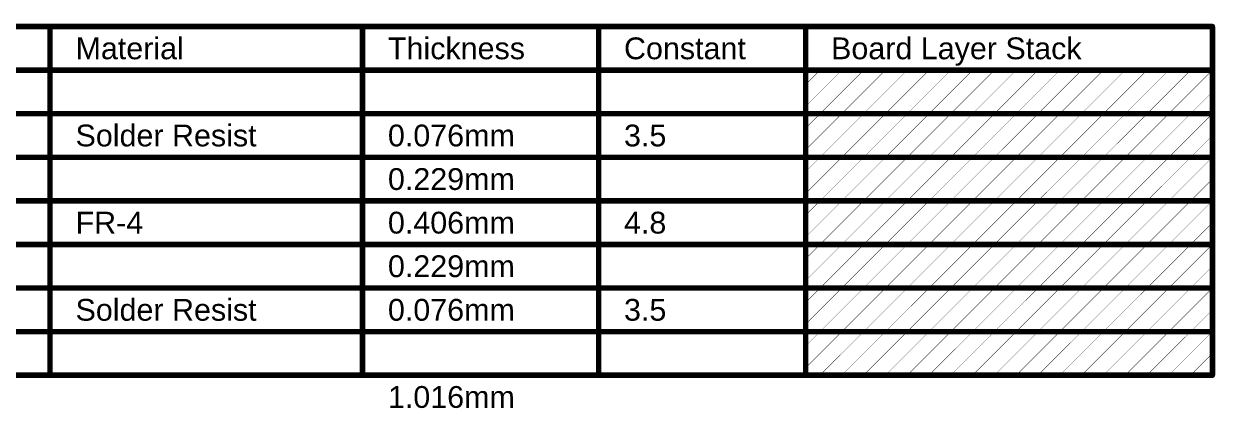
# Model space of a CAD drawing. Header units: millimetres. Extents: x -0.08 to 6.4, y -0.08 to 2.27.
# Drawn here: x 3.124 to 6.403, y 1.208 to 2.267 of the extents above; entities that cross this region are included whole.
import ezdxf

# ---------------------------------------------------------------- set-up
doc = ezdxf.new("R2010")
doc.units = ezdxf.units.MM
doc.header["$MEASUREMENT"] = 0
doc.layers.add('Mechanical1', color=6, linetype='Continuous')
doc.styles.add('Arial', font='', dxfattribs={"height": 0.2})
doc.styles.get('Arial').set_extended_font_data('Arial')

msp = doc.modelspace()

# ---------------------------------------------------------------- linework, layer by layer
at = {"layer": 'Mechanical1'}
for points, const_width in [([(1.8571, 2.259), (6.3959, 2.259)], 0.015), ([(3.1967, 1.299), (3.1967, 2.259)], 0.015), ([(4.0565, 1.299), (4.0565, 2.259)], 0.015), ([(4.7063, 1.299), (4.7063, 2.259)], 0.015), ([(5.2762, 1.299), (5.2762, 2.259)], 0.015), ([(6.3959, 1.299), (6.3959, 2.259)], 0.015), ([(1.8571, 2.139), (6.3959, 2.139)], 0.015), ([(5.2762, 2.0393), (5.3759, 2.139)], 0.001), ([(5.2762, 2.0993), (5.3159, 2.139)], 0.001), ([(5.3159, 2.019), (5.4359, 2.139)], 0.001), ([(5.3759, 2.019), (5.4959, 2.139)], 0.001), ([(5.4359, 2.019), (5.5559, 2.139)], 0.001), ([(5.4959, 2.019), (5.6159, 2.139)], 0.001), ([(5.5559, 2.019), (5.6759, 2.139)], 0.001), ([(5.6159, 2.019), (5.7359, 2.139)], 0.001), ([(5.6759, 2.019), (5.7959, 2.139)], 0.001), ([(5.7359, 2.019), (5.8559, 2.139)], 0.001), ([(5.7959, 2.019), (5.9159, 2.139)], 0.001), ([(5.8559, 2.019), (5.9759, 2.139)], 0.001), ([(5.9159, 2.019), (6.0359, 2.139)], 0.001), ([(5.9759, 2.019), (6.0959, 2.139)], 0.001), ([(6.0359, 2.019), (6.1559, 2.139)], 0.001), ([(6.0959, 2.019), (6.2159, 2.139)], 0.001), ([(6.1559, 2.019), (6.2759, 2.139)], 0.001), ([(6.2159, 2.019), (6.3359, 2.139)], 0.001), ([(6.2759, 2.019), (6.3959, 2.139)], 0.001), ([(6.3359, 2.019), (6.3959, 2.079)], 0.001), ([(2.267, 2.019), (3.1967, 2.019)], 0.015), ([(3.1967, 2.019), (4.0565, 2.019)], 0.015), ([(4.0565, 2.019), (4.7063, 2.019)], 0.015), ([(4.7063, 2.019), (5.2762, 2.019)], 0.015), ([(5.2762, 2.019), (6.3959, 2.019)], 0.015), ([(5.2762, 1.9193), (5.3759, 2.019)], 0.001), ([(5.2762, 1.9793), (5.3159, 2.019)], 0.001), ([(5.3159, 1.899), (5.4359, 2.019)], 0.001), ([(5.3759, 1.899), (5.4959, 2.019)], 0.001), ([(5.4359, 1.899), (5.5559, 2.019)], 0.001), ([(5.4959, 1.899), (5.6159, 2.019)], 0.001), ([(5.5559, 1.899), (5.6759, 2.019)], 0.001), ([(5.6159, 1.899), (5.7359, 2.019)], 0.001), ([(5.6759, 1.899), (5.7959, 2.019)], 0.001), ([(5.7359, 1.899), (5.8559, 2.019)], 0.001), ([(5.7959, 1.899), (5.9159, 2.019)], 0.001), ([(5.8559, 1.899), (5.9759, 2.019)], 0.001), ([(5.9159, 1.899), (6.0359, 2.019)], 0.001), ([(5.9759, 1.899), (6.0959, 2.019)], 0.001), ([(6.0359, 1.899), (6.1559, 2.019)], 0.001), ([(6.0959, 1.899), (6.2159, 2.019)], 0.001), ([(6.1559, 1.899), (6.2759, 2.019)], 0.001), ([(6.2159, 1.899), (6.3359, 2.019)], 0.001), ([(6.2759, 1.899), (6.3959, 2.019)], 0.001), ([(6.3359, 1.899), (6.3959, 1.959)], 0.001), ([(2.267, 1.899), (3.1967, 1.899)], 0.015), ([(3.1967, 1.899), (4.0565, 1.899)], 0.015), ([(4.0565, 1.899), (4.7063, 1.899)], 0.015), ([(4.7063, 1.899), (5.2762, 1.899)], 0.015), ([(5.2762, 1.899), (6.3959, 1.899)], 0.015), ([(5.2762, 1.7993), (5.3759, 1.899)], 0.001), ([(5.2762, 1.8593), (5.3159, 1.899)], 0.001), ([(5.3159, 1.779), (5.4359, 1.899)], 0.001), ([(5.3759, 1.779), (5.4959, 1.899)], 0.001), ([(5.4359, 1.779), (5.5559, 1.899)], 0.001), ([(5.4959, 1.779), (5.6159, 1.899)], 0.001), ([(5.5559, 1.779), (5.6759, 1.899)], 0.001), ([(5.6159, 1.779), (5.7359, 1.899)], 0.001), ([(5.6759, 1.779), (5.7959, 1.899)], 0.001), ([(5.7359, 1.779), (5.8559, 1.899)], 0.001), ([(5.7959, 1.779), (5.9159, 1.899)], 0.001), ([(5.8559, 1.779), (5.9759, 1.899)], 0.001), ([(5.9159, 1.779), (6.0359, 1.899)], 0.001), ([(5.9759, 1.779), (6.0959, 1.899)], 0.001), ([(6.0359, 1.779), (6.1559, 1.899)], 0.001), ([(6.0959, 1.779), (6.2159, 1.899)], 0.001), ([(6.1559, 1.779), (6.2759, 1.899)], 0.001), ([(6.2159, 1.779), (6.3359, 1.899)], 0.001), ([(6.2759, 1.779), (6.3959, 1.899)], 0.001), ([(6.3359, 1.779), (6.3959, 1.839)], 0.001), ([(2.267, 1.779), (3.1967, 1.779)], 0.015), ([(3.1967, 1.779), (4.0565, 1.779)], 0.015), ([(4.0565, 1.779), (4.7063, 1.779)], 0.015), ([(4.7063, 1.779), (5.2762, 1.779)], 0.015), ([(5.2762, 1.779), (6.3959, 1.779)], 0.015), ([(5.2762, 1.6793), (5.3759, 1.779)], 0.001), ([(5.2762, 1.7393), (5.3159, 1.779)], 0.001), ([(5.3159, 1.659), (5.4359, 1.779)], 0.001), ([(5.3759, 1.659), (5.4959, 1.779)], 0.001), ([(5.4359, 1.659), (5.5559, 1.779)], 0.001), ([(5.4959, 1.659), (5.6159, 1.779)], 0.001), ([(5.5559, 1.659), (5.6759, 1.779)], 0.001), ([(5.6159, 1.659), (5.7359, 1.779)], 0.001), ([(5.6759, 1.659), (5.7959, 1.779)], 0.001), ([(5.7359, 1.659), (5.8559, 1.779)], 0.001), ([(5.7959, 1.659), (5.9159, 1.779)], 0.001), ([(5.8559, 1.659), (5.9759, 1.779)], 0.001), ([(5.9159, 1.659), (6.0359, 1.779)], 0.001), ([(5.9759, 1.659), (6.0959, 1.779)], 0.001), ([(6.0359, 1.659), (6.1559, 1.779)], 0.001), ([(6.0959, 1.659), (6.2159, 1.779)], 0.001), ([(6.1559, 1.659), (6.2759, 1.779)], 0.001), ([(6.2159, 1.659), (6.3359, 1.779)], 0.001), ([(6.2759, 1.659), (6.3959, 1.779)], 0.001), ([(6.3359, 1.659), (6.3959, 1.719)], 0.001), ([(2.267, 1.659), (3.1967, 1.659)], 0.015), ([(3.1967, 1.659), (4.0565, 1.659)], 0.015), ([(4.0565, 1.659), (4.7063, 1.659)], 0.015), ([(4.7063, 1.659), (5.2762, 1.659)], 0.015), ([(5.2762, 1.659), (6.3959, 1.659)], 0.015), ([(5.2762, 1.5593), (5.3759, 1.659)], 0.001), ([(5.2762, 1.6193), (5.3159, 1.659)], 0.001), ([(5.3159, 1.539), (5.4359, 1.659)], 0.001), ([(5.3759, 1.539), (5.4959, 1.659)], 0.001), ([(5.4359, 1.539), (5.5559, 1.659)], 0.001), ([(5.4959, 1.539), (5.6159, 1.659)], 0.001), ([(5.5559, 1.539), (5.6759, 1.659)], 0.001), ([(5.6159, 1.539), (5.7359, 1.659)], 0.001), ([(5.6759, 1.539), (5.7959, 1.659)], 0.001), ([(5.7359, 1.539), (5.8559, 1.659)], 0.001), ([(5.7959, 1.539), (5.9159, 1.659)], 0.001), ([(5.8559, 1.539), (5.9759, 1.659)], 0.001), ([(5.9159, 1.539), (6.0359, 1.659)], 0.001), ([(5.9759, 1.539), (6.0959, 1.659)], 0.001), ([(6.0359, 1.539), (6.1559, 1.659)], 0.001), ([(6.0959, 1.539), (6.2159, 1.659)], 0.001), ([(6.1559, 1.539), (6.2759, 1.659)], 0.001), ([(6.2159, 1.539), (6.3359, 1.659)], 0.001), ([(6.2759, 1.539), (6.3959, 1.659)], 0.001), ([(6.3359, 1.539), (6.3959, 1.599)], 0.001), ([(2.267, 1.539), (3.1967, 1.539)], 0.015), ([(3.1967, 1.539), (4.0565, 1.539)], 0.015), ([(4.0565, 1.539), (4.7063, 1.539)], 0.015), ([(4.7063, 1.539), (5.2762, 1.539)], 0.015), ([(5.2762, 1.539), (6.3959, 1.539)], 0.015), ([(5.2762, 1.4393), (5.3759, 1.539)], 0.001), ([(5.2762, 1.4993), (5.3159, 1.539)], 0.001), ([(5.3159, 1.419), (5.4359, 1.539)], 0.001), ([(5.3759, 1.419), (5.4959, 1.539)], 0.001), ([(5.4359, 1.419), (5.5559, 1.539)], 0.001), ([(5.4959, 1.419), (5.6159, 1.539)], 0.001), ([(5.5559, 1.419), (5.6759, 1.539)], 0.001), ([(5.6159, 1.419), (5.7359, 1.539)], 0.001), ([(5.6759, 1.419), (5.7959, 1.539)], 0.001), ([(5.7359, 1.419), (5.8559, 1.539)], 0.001), ([(5.7959, 1.419), (5.9159, 1.539)], 0.001), ([(5.8559, 1.419), (5.9759, 1.539)], 0.001), ([(5.9159, 1.419), (6.0359, 1.539)], 0.001), ([(5.9759, 1.419), (6.0959, 1.539)], 0.001), ([(6.0359, 1.419), (6.1559, 1.539)], 0.001), ([(6.0959, 1.419), (6.2159, 1.539)], 0.001), ([(6.1559, 1.419), (6.2759, 1.539)], 0.001), ([(6.2159, 1.419), (6.3359, 1.539)], 0.001), ([(6.2759, 1.419), (6.3959, 1.539)], 0.001), ([(6.3359, 1.419), (6.3959, 1.479)], 0.001), ([(2.267, 1.419), (3.1967, 1.419)], 0.015), ([(3.1967, 1.419), (4.0565, 1.419)], 0.015), ([(4.0565, 1.419), (4.7063, 1.419)], 0.015), ([(4.7063, 1.419), (5.2762, 1.419)], 0.015), ([(5.2762, 1.419), (6.3959, 1.419)], 0.015), ([(5.2762, 1.3193), (5.3759, 1.419)], 0.001), ([(5.2762, 1.3793), (5.3159, 1.419)], 0.001), ([(5.3159, 1.299), (5.4359, 1.419)], 0.001), ([(5.3759, 1.299), (5.4959, 1.419)], 0.001), ([(5.4359, 1.299), (5.5559, 1.419)], 0.001), ([(5.4959, 1.299), (5.6159, 1.419)], 0.001), ([(5.5559, 1.299), (5.6759, 1.419)], 0.001), ([(5.6159, 1.299), (5.7359, 1.419)], 0.001), ([(5.6759, 1.299), (5.7959, 1.419)], 0.001), ([(5.7359, 1.299), (5.8559, 1.419)], 0.001), ([(5.7959, 1.299), (5.9159, 1.419)], 0.001), ([(5.8559, 1.299), (5.9759, 1.419)], 0.001), ([(5.9159, 1.299), (6.0359, 1.419)], 0.001), ([(5.9759, 1.299), (6.0959, 1.419)], 0.001), ([(6.0359, 1.299), (6.1559, 1.419)], 0.001), ([(6.0959, 1.299), (6.2159, 1.419)], 0.001), ([(6.1559, 1.299), (6.2759, 1.419)], 0.001), ([(6.2159, 1.299), (6.3359, 1.419)], 0.001), ([(6.2759, 1.299), (6.3959, 1.419)], 0.001), ([(6.3359, 1.299), (6.3959, 1.359)], 0.001), ([(2.267, 1.299), (3.1967, 1.299)], 0.015), ([(3.1967, 1.299), (4.0565, 1.299)], 0.015), ([(4.0565, 1.299), (4.7063, 1.299)], 0.015), ([(4.7063, 1.299), (5.2762, 1.299)], 0.015), ([(5.2762, 1.299), (6.3959, 1.299)], 0.015)]:
    msp.add_lwpolyline(points, dxfattribs=dict(at, const_width=const_width))
for points, const_width in [([(3.193, 2.259, 1), (3.2005, 2.259, 1)], 0.0075), ([(4.0528, 2.259, 1), (4.0603, 2.259, 1)], 0.0075), ([(4.7026, 2.259, 1), (4.7101, 2.259, 1)], 0.0075), ([(5.2725, 2.259, 1), (5.28, 2.259, 1)], 0.0075), ([(6.3921, 2.259, 1), (6.3996, 2.259, 1)], 0.0075), ([(6.3921, 2.259, 1), (6.3996, 2.259, 1)], 0.0075), ([(5.3156, 2.139, 1), (5.3161, 2.139, 1)], 0.0005), ([(5.3756, 2.139, 1), (5.3761, 2.139, 1)], 0.0005), ([(5.4356, 2.139, 1), (5.4361, 2.139, 1)], 0.0005), ([(5.4956, 2.139, 1), (5.4961, 2.139, 1)], 0.0005), ([(5.5556, 2.139, 1), (5.5561, 2.139, 1)], 0.0005), ([(5.6156, 2.139, 1), (5.6161, 2.139, 1)], 0.0005), ([(5.6756, 2.139, 1), (5.6761, 2.139, 1)], 0.0005), ([(5.7356, 2.139, 1), (5.7361, 2.139, 1)], 0.0005), ([(5.7956, 2.139, 1), (5.7961, 2.139, 1)], 0.0005), ([(5.8556, 2.139, 1), (5.8561, 2.139, 1)], 0.0005), ([(5.9156, 2.139, 1), (5.9161, 2.139, 1)], 0.0005), ([(5.9756, 2.139, 1), (5.9761, 2.139, 1)], 0.0005), ([(6.0356, 2.139, 1), (6.0361, 2.139, 1)], 0.0005), ([(6.0956, 2.139, 1), (6.0961, 2.139, 1)], 0.0005), ([(6.1556, 2.139, 1), (6.1561, 2.139, 1)], 0.0005), ([(6.2156, 2.139, 1), (6.2161, 2.139, 1)], 0.0005), ([(6.2756, 2.139, 1), (6.2761, 2.139, 1)], 0.0005), ([(6.3356, 2.139, 1), (6.3361, 2.139, 1)], 0.0005), ([(6.3921, 2.139, 1), (6.3996, 2.139, 1)], 0.0075), ([(6.3956, 2.139, 1), (6.3961, 2.139, 1)], 0.0005), ([(5.276, 2.0993, 1), (5.2765, 2.0993, 1)], 0.0005), ([(6.3956, 2.079, 1), (6.3961, 2.079, 1)], 0.0005), ([(5.276, 2.0393, 1), (5.2765, 2.0393, 1)], 0.0005), ([(3.193, 2.019, 1), (3.2005, 2.019, 1)], 0.0075), ([(3.193, 2.019, 1), (3.2005, 2.019, 1)], 0.0075), ([(4.0528, 2.019, 1), (4.0603, 2.019, 1)], 0.0075), ([(4.0528, 2.019, 1), (4.0603, 2.019, 1)], 0.0075), ([(4.7026, 2.019, 1), (4.7101, 2.019, 1)], 0.0075), ([(4.7026, 2.019, 1), (4.7101, 2.019, 1)], 0.0075), ([(5.2725, 2.019, 1), (5.28, 2.019, 1)], 0.0075), ([(5.2725, 2.019, 1), (5.28, 2.019, 1)], 0.0075), ([(5.3156, 2.019, 1), (5.3161, 2.019, 1)], 0.0005), ([(5.3156, 2.019, 1), (5.3161, 2.019, 1)], 0.0005), ([(5.3756, 2.019, 1), (5.3761, 2.019, 1)], 0.0005), ([(5.3756, 2.019, 1), (5.3761, 2.019, 1)], 0.0005), ([(5.4356, 2.019, 1), (5.4361, 2.019, 1)], 0.0005), ([(5.4356, 2.019, 1), (5.4361, 2.019, 1)], 0.0005), ([(5.4956, 2.019, 1), (5.4961, 2.019, 1)], 0.0005), ([(5.4956, 2.019, 1), (5.4961, 2.019, 1)], 0.0005), ([(5.5556, 2.019, 1), (5.5561, 2.019, 1)], 0.0005), ([(5.5556, 2.019, 1), (5.5561, 2.019, 1)], 0.0005), ([(5.6156, 2.019, 1), (5.6161, 2.019, 1)], 0.0005), ([(5.6156, 2.019, 1), (5.6161, 2.019, 1)], 0.0005), ([(5.6756, 2.019, 1), (5.6761, 2.019, 1)], 0.0005), ([(5.6756, 2.019, 1), (5.6761, 2.019, 1)], 0.0005), ([(5.7356, 2.019, 1), (5.7361, 2.019, 1)], 0.0005), ([(5.7356, 2.019, 1), (5.7361, 2.019, 1)], 0.0005), ([(5.7956, 2.019, 1), (5.7961, 2.019, 1)], 0.0005), ([(5.7956, 2.019, 1), (5.7961, 2.019, 1)], 0.0005), ([(5.8556, 2.019, 1), (5.8561, 2.019, 1)], 0.0005), ([(5.8556, 2.019, 1), (5.8561, 2.019, 1)], 0.0005), ([(5.9156, 2.019, 1), (5.9161, 2.019, 1)], 0.0005), ([(5.9156, 2.019, 1), (5.9161, 2.019, 1)], 0.0005), ([(5.9756, 2.019, 1), (5.9761, 2.019, 1)], 0.0005), ([(5.9756, 2.019, 1), (5.9761, 2.019, 1)], 0.0005), ([(6.0356, 2.019, 1), (6.0361, 2.019, 1)], 0.0005), ([(6.0356, 2.019, 1), (6.0361, 2.019, 1)], 0.0005), ([(6.0956, 2.019, 1), (6.0961, 2.019, 1)], 0.0005), ([(6.0956, 2.019, 1), (6.0961, 2.019, 1)], 0.0005), ([(6.1556, 2.019, 1), (6.1561, 2.019, 1)], 0.0005), ([(6.1556, 2.019, 1), (6.1561, 2.019, 1)], 0.0005), ([(6.2156, 2.019, 1), (6.2161, 2.019, 1)], 0.0005), ([(6.2156, 2.019, 1), (6.2161, 2.019, 1)], 0.0005), ([(6.2756, 2.019, 1), (6.2761, 2.019, 1)], 0.0005), ([(6.2756, 2.019, 1), (6.2761, 2.019, 1)], 0.0005), ([(6.3356, 2.019, 1), (6.3361, 2.019, 1)], 0.0005), ([(6.3356, 2.019, 1), (6.3361, 2.019, 1)], 0.0005), ([(6.3921, 2.019, 1), (6.3996, 2.019, 1)], 0.0075), ([(6.3956, 2.019, 1), (6.3961, 2.019, 1)], 0.0005), ([(5.276, 1.9793, 1), (5.2765, 1.9793, 1)], 0.0005), ([(6.3956, 1.959, 1), (6.3961, 1.959, 1)], 0.0005), ([(3.193, 1.899, 1), (3.2005, 1.899, 1)], 0.0075), ([(3.193, 1.899, 1), (3.2005, 1.899, 1)], 0.0075), ([(4.0528, 1.899, 1), (4.0603, 1.899, 1)], 0.0075), ([(4.0528, 1.899, 1), (4.0603, 1.899, 1)], 0.0075), ([(4.7026, 1.899, 1), (4.7101, 1.899, 1)], 0.0075), ([(4.7026, 1.899, 1), (4.7101, 1.899, 1)], 0.0075), ([(5.2725, 1.899, 1), (5.28, 1.899, 1)], 0.0075), ([(5.2725, 1.899, 1), (5.28, 1.899, 1)], 0.0075), ([(5.276, 1.9193, 1), (5.2765, 1.9193, 1)], 0.0005), ([(6.3921, 1.899, 1), (6.3996, 1.899, 1)], 0.0075), ([(5.3156, 1.899, 1), (5.3161, 1.899, 1)], 0.0005), ([(5.3156, 1.899, 1), (5.3161, 1.899, 1)], 0.0005), ([(5.3756, 1.899, 1), (5.3761, 1.899, 1)], 0.0005), ([(5.3756, 1.899, 1), (5.3761, 1.899, 1)], 0.0005), ([(5.4356, 1.899, 1), (5.4361, 1.899, 1)], 0.0005), ([(5.4356, 1.899, 1), (5.4361, 1.899, 1)], 0.0005), ([(5.4956, 1.899, 1), (5.4961, 1.899, 1)], 0.0005), ([(5.4956, 1.899, 1), (5.4961, 1.899, 1)], 0.0005), ([(5.5556, 1.899, 1), (5.5561, 1.899, 1)], 0.0005), ([(5.5556, 1.899, 1), (5.5561, 1.899, 1)], 0.0005), ([(5.6156, 1.899, 1), (5.6161, 1.899, 1)], 0.0005), ([(5.6156, 1.899, 1), (5.6161, 1.899, 1)], 0.0005), ([(5.6756, 1.899, 1), (5.6761, 1.899, 1)], 0.0005), ([(5.6756, 1.899, 1), (5.6761, 1.899, 1)], 0.0005), ([(5.7356, 1.899, 1), (5.7361, 1.899, 1)], 0.0005), ([(5.7356, 1.899, 1), (5.7361, 1.899, 1)], 0.0005), ([(5.7956, 1.899, 1), (5.7961, 1.899, 1)], 0.0005), ([(5.7956, 1.899, 1), (5.7961, 1.899, 1)], 0.0005), ([(5.8556, 1.899, 1), (5.8561, 1.899, 1)], 0.0005), ([(5.8556, 1.899, 1), (5.8561, 1.899, 1)], 0.0005), ([(5.9156, 1.899, 1), (5.9161, 1.899, 1)], 0.0005), ([(5.9156, 1.899, 1), (5.9161, 1.899, 1)], 0.0005), ([(5.9756, 1.899, 1), (5.9761, 1.899, 1)], 0.0005), ([(5.9756, 1.899, 1), (5.9761, 1.899, 1)], 0.0005), ([(6.0356, 1.899, 1), (6.0361, 1.899, 1)], 0.0005), ([(6.0356, 1.899, 1), (6.0361, 1.899, 1)], 0.0005), ([(6.0956, 1.899, 1), (6.0961, 1.899, 1)], 0.0005), ([(6.0956, 1.899, 1), (6.0961, 1.899, 1)], 0.0005), ([(6.1556, 1.899, 1), (6.1561, 1.899, 1)], 0.0005), ([(6.1556, 1.899, 1), (6.1561, 1.899, 1)], 0.0005), ([(6.2156, 1.899, 1), (6.2161, 1.899, 1)], 0.0005), ([(6.2156, 1.899, 1), (6.2161, 1.899, 1)], 0.0005), ([(6.2756, 1.899, 1), (6.2761, 1.899, 1)], 0.0005), ([(6.2756, 1.899, 1), (6.2761, 1.899, 1)], 0.0005), ([(6.3356, 1.899, 1), (6.3361, 1.899, 1)], 0.0005), ([(6.3356, 1.899, 1), (6.3361, 1.899, 1)], 0.0005), ([(6.3956, 1.899, 1), (6.3961, 1.899, 1)], 0.0005), ([(5.276, 1.8593, 1), (5.2765, 1.8593, 1)], 0.0005), ([(6.3956, 1.839, 1), (6.3961, 1.839, 1)], 0.0005), ([(3.193, 1.779, 1), (3.2005, 1.779, 1)], 0.0075), ([(3.193, 1.779, 1), (3.2005, 1.779, 1)], 0.0075), ([(4.0528, 1.779, 1), (4.0603, 1.779, 1)], 0.0075), ([(4.0528, 1.779, 1), (4.0603, 1.779, 1)], 0.0075), ([(4.7026, 1.779, 1), (4.7101, 1.779, 1)], 0.0075), ([(4.7026, 1.779, 1), (4.7101, 1.779, 1)], 0.0075), ([(5.2725, 1.779, 1), (5.28, 1.779, 1)], 0.0075), ([(5.2725, 1.779, 1), (5.28, 1.779, 1)], 0.0075), ([(5.276, 1.7993, 1), (5.2765, 1.7993, 1)], 0.0005), ([(5.3156, 1.779, 1), (5.3161, 1.779, 1)], 0.0005), ([(5.3156, 1.779, 1), (5.3161, 1.779, 1)], 0.0005), ([(5.3756, 1.779, 1), (5.3761, 1.779, 1)], 0.0005), ([(5.3756, 1.779, 1), (5.3761, 1.779, 1)], 0.0005), ([(5.4356, 1.779, 1), (5.4361, 1.779, 1)], 0.0005), ([(5.4356, 1.779, 1), (5.4361, 1.779, 1)], 0.0005), ([(5.4956, 1.779, 1), (5.4961, 1.779, 1)], 0.0005), ([(5.4956, 1.779, 1), (5.4961, 1.779, 1)], 0.0005), ([(5.5556, 1.779, 1), (5.5561, 1.779, 1)], 0.0005), ([(5.5556, 1.779, 1), (5.5561, 1.779, 1)], 0.0005), ([(5.6156, 1.779, 1), (5.6161, 1.779, 1)], 0.0005), ([(5.6156, 1.779, 1), (5.6161, 1.779, 1)], 0.0005), ([(5.6756, 1.779, 1), (5.6761, 1.779, 1)], 0.0005), ([(5.6756, 1.779, 1), (5.6761, 1.779, 1)], 0.0005), ([(5.7356, 1.779, 1), (5.7361, 1.779, 1)], 0.0005), ([(5.7356, 1.779, 1), (5.7361, 1.779, 1)], 0.0005), ([(5.7956, 1.779, 1), (5.7961, 1.779, 1)], 0.0005), ([(5.7956, 1.779, 1), (5.7961, 1.779, 1)], 0.0005), ([(5.8556, 1.779, 1), (5.8561, 1.779, 1)], 0.0005), ([(5.8556, 1.779, 1), (5.8561, 1.779, 1)], 0.0005), ([(5.9156, 1.779, 1), (5.9161, 1.779, 1)], 0.0005), ([(5.9156, 1.779, 1), (5.9161, 1.779, 1)], 0.0005), ([(5.9756, 1.779, 1), (5.9761, 1.779, 1)], 0.0005), ([(5.9756, 1.779, 1), (5.9761, 1.779, 1)], 0.0005), ([(6.0356, 1.779, 1), (6.0361, 1.779, 1)], 0.0005), ([(6.0356, 1.779, 1), (6.0361, 1.779, 1)], 0.0005), ([(6.0956, 1.779, 1), (6.0961, 1.779, 1)], 0.0005), ([(6.0956, 1.779, 1), (6.0961, 1.779, 1)], 0.0005), ([(6.1556, 1.779, 1), (6.1561, 1.779, 1)], 0.0005), ([(6.1556, 1.779, 1), (6.1561, 1.779, 1)], 0.0005), ([(6.2156, 1.779, 1), (6.2161, 1.779, 1)], 0.0005), ([(6.2156, 1.779, 1), (6.2161, 1.779, 1)], 0.0005), ([(6.2756, 1.779, 1), (6.2761, 1.779, 1)], 0.0005), ([(6.2756, 1.779, 1), (6.2761, 1.779, 1)], 0.0005), ([(6.3356, 1.779, 1), (6.3361, 1.779, 1)], 0.0005), ([(6.3356, 1.779, 1), (6.3361, 1.779, 1)], 0.0005), ([(6.3921, 1.779, 1), (6.3996, 1.779, 1)], 0.0075), ([(6.3956, 1.779, 1), (6.3961, 1.779, 1)], 0.0005), ([(5.276, 1.7393, 1), (5.2765, 1.7393, 1)], 0.0005), ([(6.3956, 1.719, 1), (6.3961, 1.719, 1)], 0.0005), ([(5.276, 1.6793, 1), (5.2765, 1.6793, 1)], 0.0005), ([(3.193, 1.659, 1), (3.2005, 1.659, 1)], 0.0075), ([(3.193, 1.659, 1), (3.2005, 1.659, 1)], 0.0075), ([(4.0528, 1.659, 1), (4.0603, 1.659, 1)], 0.0075), ([(4.0528, 1.659, 1), (4.0603, 1.659, 1)], 0.0075), ([(4.7026, 1.659, 1), (4.7101, 1.659, 1)], 0.0075), ([(4.7026, 1.659, 1), (4.7101, 1.659, 1)], 0.0075), ([(5.2725, 1.659, 1), (5.28, 1.659, 1)], 0.0075), ([(5.2725, 1.659, 1), (5.28, 1.659, 1)], 0.0075), ([(5.3156, 1.659, 1), (5.3161, 1.659, 1)], 0.0005), ([(5.3156, 1.659, 1), (5.3161, 1.659, 1)], 0.0005), ([(5.3756, 1.659, 1), (5.3761, 1.659, 1)], 0.0005), ([(5.3756, 1.659, 1), (5.3761, 1.659, 1)], 0.0005), ([(5.4356, 1.659, 1), (5.4361, 1.659, 1)], 0.0005), ([(5.4356, 1.659, 1), (5.4361, 1.659, 1)], 0.0005), ([(5.4956, 1.659, 1), (5.4961, 1.659, 1)], 0.0005), ([(5.4956, 1.659, 1), (5.4961, 1.659, 1)], 0.0005), ([(5.5556, 1.659, 1), (5.5561, 1.659, 1)], 0.0005), ([(5.5556, 1.659, 1), (5.5561, 1.659, 1)], 0.0005), ([(5.6156, 1.659, 1), (5.6161, 1.659, 1)], 0.0005), ([(5.6156, 1.659, 1), (5.6161, 1.659, 1)], 0.0005), ([(5.6756, 1.659, 1), (5.6761, 1.659, 1)], 0.0005), ([(5.6756, 1.659, 1), (5.6761, 1.659, 1)], 0.0005), ([(5.7356, 1.659, 1), (5.7361, 1.659, 1)], 0.0005), ([(5.7356, 1.659, 1), (5.7361, 1.659, 1)], 0.0005), ([(5.7956, 1.659, 1), (5.7961, 1.659, 1)], 0.0005), ([(5.7956, 1.659, 1), (5.7961, 1.659, 1)], 0.0005), ([(5.8556, 1.659, 1), (5.8561, 1.659, 1)], 0.0005), ([(5.8556, 1.659, 1), (5.8561, 1.659, 1)], 0.0005), ([(5.9156, 1.659, 1), (5.9161, 1.659, 1)], 0.0005), ([(5.9156, 1.659, 1), (5.9161, 1.659, 1)], 0.0005), ([(5.9756, 1.659, 1), (5.9761, 1.659, 1)], 0.0005), ([(5.9756, 1.659, 1), (5.9761, 1.659, 1)], 0.0005), ([(6.0356, 1.659, 1), (6.0361, 1.659, 1)], 0.0005), ([(6.0356, 1.659, 1), (6.0361, 1.659, 1)], 0.0005), ([(6.0956, 1.659, 1), (6.0961, 1.659, 1)], 0.0005), ([(6.0956, 1.659, 1), (6.0961, 1.659, 1)], 0.0005), ([(6.1556, 1.659, 1), (6.1561, 1.659, 1)], 0.0005), ([(6.1556, 1.659, 1), (6.1561, 1.659, 1)], 0.0005), ([(6.2156, 1.659, 1), (6.2161, 1.659, 1)], 0.0005), ([(6.2156, 1.659, 1), (6.2161, 1.659, 1)], 0.0005), ([(6.2756, 1.659, 1), (6.2761, 1.659, 1)], 0.0005), ([(6.2756, 1.659, 1), (6.2761, 1.659, 1)], 0.0005), ([(6.3356, 1.659, 1), (6.3361, 1.659, 1)], 0.0005), ([(6.3356, 1.659, 1), (6.3361, 1.659, 1)], 0.0005), ([(6.3921, 1.659, 1), (6.3996, 1.659, 1)], 0.0075), ([(6.3956, 1.659, 1), (6.3961, 1.659, 1)], 0.0005), ([(5.276, 1.6193, 1), (5.2765, 1.6193, 1)], 0.0005), ([(6.3956, 1.599, 1), (6.3961, 1.599, 1)], 0.0005), ([(3.193, 1.539, 1), (3.2005, 1.539, 1)], 0.0075), ([(3.193, 1.539, 1), (3.2005, 1.539, 1)], 0.0075), ([(4.0528, 1.539, 1), (4.0603, 1.539, 1)], 0.0075), ([(4.0528, 1.539, 1), (4.0603, 1.539, 1)], 0.0075), ([(4.7026, 1.539, 1), (4.7101, 1.539, 1)], 0.0075), ([(4.7026, 1.539, 1), (4.7101, 1.539, 1)], 0.0075), ([(5.2725, 1.539, 1), (5.28, 1.539, 1)], 0.0075), ([(5.2725, 1.539, 1), (5.28, 1.539, 1)], 0.0075), ([(5.276, 1.5593, 1), (5.2765, 1.5593, 1)], 0.0005), ([(6.3921, 1.539, 1), (6.3996, 1.539, 1)], 0.0075), ([(5.3156, 1.539, 1), (5.3161, 1.539, 1)], 0.0005), ([(5.3156, 1.539, 1), (5.3161, 1.539, 1)], 0.0005), ([(5.3756, 1.539, 1), (5.3761, 1.539, 1)], 0.0005), ([(5.3756, 1.539, 1), (5.3761, 1.539, 1)], 0.0005), ([(5.4356, 1.539, 1), (5.4361, 1.539, 1)], 0.0005), ([(5.4356, 1.539, 1), (5.4361, 1.539, 1)], 0.0005), ([(5.4956, 1.539, 1), (5.4961, 1.539, 1)], 0.0005), ([(5.4956, 1.539, 1), (5.4961, 1.539, 1)], 0.0005), ([(5.5556, 1.539, 1), (5.5561, 1.539, 1)], 0.0005), ([(5.5556, 1.539, 1), (5.5561, 1.539, 1)], 0.0005), ([(5.6156, 1.539, 1), (5.6161, 1.539, 1)], 0.0005), ([(5.6156, 1.539, 1), (5.6161, 1.539, 1)], 0.0005), ([(5.6756, 1.539, 1), (5.6761, 1.539, 1)], 0.0005), ([(5.6756, 1.539, 1), (5.6761, 1.539, 1)], 0.0005), ([(5.7356, 1.539, 1), (5.7361, 1.539, 1)], 0.0005), ([(5.7356, 1.539, 1), (5.7361, 1.539, 1)], 0.0005), ([(5.7956, 1.539, 1), (5.7961, 1.539, 1)], 0.0005), ([(5.7956, 1.539, 1), (5.7961, 1.539, 1)], 0.0005), ([(5.8556, 1.539, 1), (5.8561, 1.539, 1)], 0.0005), ([(5.8556, 1.539, 1), (5.8561, 1.539, 1)], 0.0005), ([(5.9156, 1.539, 1), (5.9161, 1.539, 1)], 0.0005), ([(5.9156, 1.539, 1), (5.9161, 1.539, 1)], 0.0005), ([(5.9756, 1.539, 1), (5.9761, 1.539, 1)], 0.0005), ([(5.9756, 1.539, 1), (5.9761, 1.539, 1)], 0.0005), ([(6.0356, 1.539, 1), (6.0361, 1.539, 1)], 0.0005), ([(6.0356, 1.539, 1), (6.0361, 1.539, 1)], 0.0005), ([(6.0956, 1.539, 1), (6.0961, 1.539, 1)], 0.0005), ([(6.0956, 1.539, 1), (6.0961, 1.539, 1)], 0.0005), ([(6.1556, 1.539, 1), (6.1561, 1.539, 1)], 0.0005), ([(6.1556, 1.539, 1), (6.1561, 1.539, 1)], 0.0005), ([(6.2156, 1.539, 1), (6.2161, 1.539, 1)], 0.0005), ([(6.2156, 1.539, 1), (6.2161, 1.539, 1)], 0.0005), ([(6.2756, 1.539, 1), (6.2761, 1.539, 1)], 0.0005), ([(6.2756, 1.539, 1), (6.2761, 1.539, 1)], 0.0005), ([(6.3356, 1.539, 1), (6.3361, 1.539, 1)], 0.0005), ([(6.3356, 1.539, 1), (6.3361, 1.539, 1)], 0.0005), ([(6.3956, 1.539, 1), (6.3961, 1.539, 1)], 0.0005), ([(5.276, 1.4993, 1), (5.2765, 1.4993, 1)], 0.0005), ([(6.3956, 1.479, 1), (6.3961, 1.479, 1)], 0.0005), ([(3.193, 1.419, 1), (3.2005, 1.419, 1)], 0.0075), ([(3.193, 1.419, 1), (3.2005, 1.419, 1)], 0.0075), ([(4.0528, 1.419, 1), (4.0603, 1.419, 1)], 0.0075), ([(4.0528, 1.419, 1), (4.0603, 1.419, 1)], 0.0075), ([(4.7026, 1.419, 1), (4.7101, 1.419, 1)], 0.0075), ([(4.7026, 1.419, 1), (4.7101, 1.419, 1)], 0.0075), ([(5.2725, 1.419, 1), (5.28, 1.419, 1)], 0.0075), ([(5.2725, 1.419, 1), (5.28, 1.419, 1)], 0.0075), ([(5.276, 1.4393, 1), (5.2765, 1.4393, 1)], 0.0005), ([(5.3156, 1.419, 1), (5.3161, 1.419, 1)], 0.0005), ([(5.3156, 1.419, 1), (5.3161, 1.419, 1)], 0.0005), ([(5.3756, 1.419, 1), (5.3761, 1.419, 1)], 0.0005), ([(5.3756, 1.419, 1), (5.3761, 1.419, 1)], 0.0005), ([(5.4356, 1.419, 1), (5.4361, 1.419, 1)], 0.0005), ([(5.4356, 1.419, 1), (5.4361, 1.419, 1)], 0.0005), ([(5.4956, 1.419, 1), (5.4961, 1.419, 1)], 0.0005), ([(5.4956, 1.419, 1), (5.4961, 1.419, 1)], 0.0005), ([(5.5556, 1.419, 1), (5.5561, 1.419, 1)], 0.0005), ([(5.5556, 1.419, 1), (5.5561, 1.419, 1)], 0.0005), ([(5.6156, 1.419, 1), (5.6161, 1.419, 1)], 0.0005), ([(5.6156, 1.419, 1), (5.6161, 1.419, 1)], 0.0005), ([(5.6756, 1.419, 1), (5.6761, 1.419, 1)], 0.0005), ([(5.6756, 1.419, 1), (5.6761, 1.419, 1)], 0.0005), ([(5.7356, 1.419, 1), (5.7361, 1.419, 1)], 0.0005), ([(5.7356, 1.419, 1), (5.7361, 1.419, 1)], 0.0005), ([(5.7956, 1.419, 1), (5.7961, 1.419, 1)], 0.0005), ([(5.7956, 1.419, 1), (5.7961, 1.419, 1)], 0.0005), ([(5.8556, 1.419, 1), (5.8561, 1.419, 1)], 0.0005), ([(5.8556, 1.419, 1), (5.8561, 1.419, 1)], 0.0005), ([(5.9156, 1.419, 1), (5.9161, 1.419, 1)], 0.0005), ([(5.9156, 1.419, 1), (5.9161, 1.419, 1)], 0.0005), ([(5.9756, 1.419, 1), (5.9761, 1.419, 1)], 0.0005), ([(5.9756, 1.419, 1), (5.9761, 1.419, 1)], 0.0005), ([(6.0356, 1.419, 1), (6.0361, 1.419, 1)], 0.0005), ([(6.0356, 1.419, 1), (6.0361, 1.419, 1)], 0.0005), ([(6.0956, 1.419, 1), (6.0961, 1.419, 1)], 0.0005), ([(6.0956, 1.419, 1), (6.0961, 1.419, 1)], 0.0005), ([(6.1556, 1.419, 1), (6.1561, 1.419, 1)], 0.0005), ([(6.1556, 1.419, 1), (6.1561, 1.419, 1)], 0.0005), ([(6.2156, 1.419, 1), (6.2161, 1.419, 1)], 0.0005), ([(6.2156, 1.419, 1), (6.2161, 1.419, 1)], 0.0005), ([(6.2756, 1.419, 1), (6.2761, 1.419, 1)], 0.0005), ([(6.2756, 1.419, 1), (6.2761, 1.419, 1)], 0.0005), ([(6.3356, 1.419, 1), (6.3361, 1.419, 1)], 0.0005), ([(6.3356, 1.419, 1), (6.3361, 1.419, 1)], 0.0005), ([(6.3921, 1.419, 1), (6.3996, 1.419, 1)], 0.0075), ([(6.3956, 1.419, 1), (6.3961, 1.419, 1)], 0.0005), ([(5.276, 1.3793, 1), (5.2765, 1.3793, 1)], 0.0005), ([(6.3956, 1.359, 1), (6.3961, 1.359, 1)], 0.0005), ([(5.276, 1.3193, 1), (5.2765, 1.3193, 1)], 0.0005), ([(3.193, 1.299, 1), (3.2005, 1.299, 1)], 0.0075), ([(3.193, 1.299, 1), (3.2005, 1.299, 1)], 0.0075), ([(3.193, 1.299, 1), (3.2005, 1.299, 1)], 0.0075), ([(4.0528, 1.299, 1), (4.0603, 1.299, 1)], 0.0075), ([(4.0528, 1.299, 1), (4.0603, 1.299, 1)], 0.0075), ([(4.0528, 1.299, 1), (4.0603, 1.299, 1)], 0.0075), ([(4.7026, 1.299, 1), (4.7101, 1.299, 1)], 0.0075), ([(4.7026, 1.299, 1), (4.7101, 1.299, 1)], 0.0075), ([(4.7026, 1.299, 1), (4.7101, 1.299, 1)], 0.0075), ([(5.2725, 1.299, 1), (5.28, 1.299, 1)], 0.0075), ([(5.2725, 1.299, 1), (5.28, 1.299, 1)], 0.0075), ([(5.2725, 1.299, 1), (5.28, 1.299, 1)], 0.0075), ([(5.3156, 1.299, 1), (5.3161, 1.299, 1)], 0.0005), ([(5.3756, 1.299, 1), (5.3761, 1.299, 1)], 0.0005), ([(5.4356, 1.299, 1), (5.4361, 1.299, 1)], 0.0005), ([(5.4956, 1.299, 1), (5.4961, 1.299, 1)], 0.0005), ([(5.5556, 1.299, 1), (5.5561, 1.299, 1)], 0.0005), ([(5.6156, 1.299, 1), (5.6161, 1.299, 1)], 0.0005), ([(5.6756, 1.299, 1), (5.6761, 1.299, 1)], 0.0005), ([(5.7356, 1.299, 1), (5.7361, 1.299, 1)], 0.0005), ([(5.7956, 1.299, 1), (5.7961, 1.299, 1)], 0.0005), ([(5.8556, 1.299, 1), (5.8561, 1.299, 1)], 0.0005), ([(5.9156, 1.299, 1), (5.9161, 1.299, 1)], 0.0005), ([(5.9756, 1.299, 1), (5.9761, 1.299, 1)], 0.0005), ([(6.0356, 1.299, 1), (6.0361, 1.299, 1)], 0.0005), ([(6.0956, 1.299, 1), (6.0961, 1.299, 1)], 0.0005), ([(6.1556, 1.299, 1), (6.1561, 1.299, 1)], 0.0005), ([(6.2156, 1.299, 1), (6.2161, 1.299, 1)], 0.0005), ([(6.2756, 1.299, 1), (6.2761, 1.299, 1)], 0.0005), ([(6.3356, 1.299, 1), (6.3361, 1.299, 1)], 0.0005), ([(6.3921, 1.299, 1), (6.3996, 1.299, 1)], 0.0075), ([(6.3921, 1.299, 1), (6.3996, 1.299, 1)], 0.0075)]:
    msp.add_lwpolyline(points, format="xyb", close=True, dxfattribs=dict(at, const_width=const_width))

# ---------------------------------------------------------------- texts
at = {"layer": 'Mechanical1', "style": 'Arial'}
for s, p in [('Material', (3.2667, 2.169)), ('Thickness', (4.1265, 2.169)), ('Constant', (4.7763, 2.169)), ('Board Layer Stack', (5.3462, 2.169)), ('Solder Resist', (3.2667, 1.929)), ('0.076mm', (4.1265, 1.929)), ('3.5', (4.7763, 1.929)), ('0.229mm', (4.1265, 1.809)), ('FR-4', (3.2667, 1.689)), ('0.406mm', (4.1265, 1.689)), ('4.8', (4.7763, 1.689)), ('0.229mm', (4.1265, 1.569)), ('Solder Resist', (3.2667, 1.449)), ('0.076mm', (4.1265, 1.449)), ('3.5', (4.7763, 1.449)), ('1.016mm', (4.1265, 1.209))]:
    msp.add_text(s, height=0.06, dxfattribs=at).set_placement(p)

doc.saveas('drawing.dxf')
